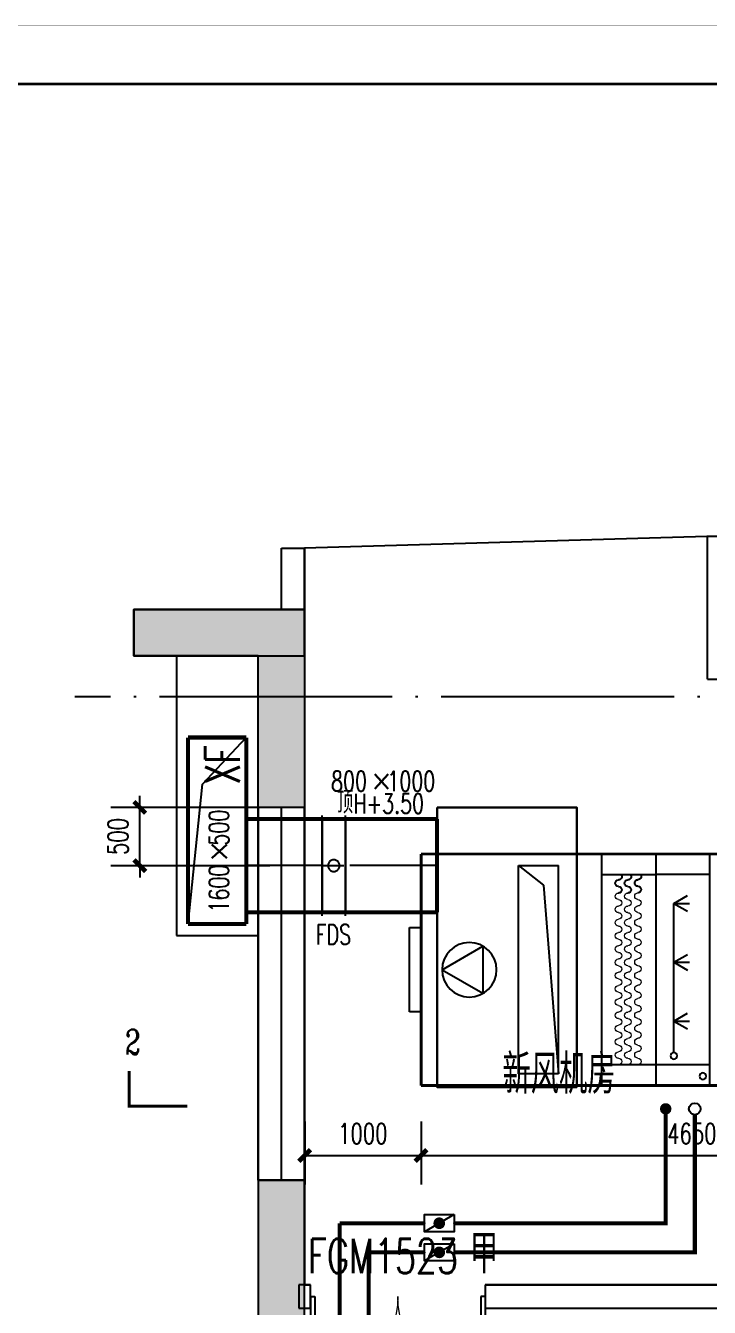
# Model space of a CAD drawing. Extents: x -778003 to -147913, y -2164908 to -814216.
# Drawn here: x -462997 to -457126, y -1284641 to -1273637 of the extents above; entities that cross this region are included whole.
import ezdxf

# ---------------------------------------------------------------- set-up
doc = ezdxf.new("R2010")
doc.units = 0
doc.header["$LTSCALE"] = 1000
doc.header["$MEASUREMENT"] = 0
for name, pattern in [('CENTER2', [1.125, 0.75, -0.125, 0.125, -0.125]), ('DASH', [0.35, 0.25, -0.1]), ('结构柱网$0$DOTE', [2.42, 2, -0.2, 0.02, -0.2])]:
    doc.linetypes.add(name, pattern=pattern)
doc.layers.get('0').update_dxf_attribs({"linetype": 'CONTINUOUS'})
for name, color, linetype in [('00-风量计算', 6, 'CONTINUOUS'), ('02-TEXT_房间', 7, 'CONTINUOUS'), ('A-TECH_结构', 21, 'CONTINUOUS'), ('A_STR-砌块墙', 121, 'CONTINUOUS'), ('ACS_空调机组', 2, 'CONTINUOUS'), ('DOOR_FIRE', 220, 'CONTINUOUS'), ('DOOR_FIRE_TEXT', 7, 'CONTINUOUS'), ('DUCT-新风中心线', 5, 'CENTER2'), ('DUCT-新风标注', 3, 'CONTINUOUS'), ('DUCT-新风法兰', 2, 'CONTINUOUS'), ('DUCT-新风管', 3, 'CONTINUOUS'), ('DUCT-新风管立管', 3, 'CONTINUOUS'), ('DUCT-新风管端线', 2, 'CONTINUOUS'), ('DUCT-新风阀门', 7, 'CONTINUOUS'), ('H-公共文字', 7, 'CONTINUOUS'), ('PIPE-空冷（热）供水', 3, 'CONTINUOUS'), ('PIPE-空冷（热）回水', 2, 'DASH'), ('TH_DIM', 3, 'CONTINUOUS'), ('VALVE-空冷热供水', 7, 'CONTINUOUS'), ('VALVE-空冷热回水', 7, 'CONTINUOUS'), ('VPIPE-空冷热供水', 3, 'CONTINUOUS'), ('VPIPE-空冷热回水', 2, 'CONTINUOUS'), ('结构柱网$0$S-ANNO-DOTE', 230, '结构柱网$0$DOTE'), ('静压箱', 7, 'CONTINUOUS')]:
    doc.layers.add(name, color=color, linetype=linetype)
doc.layers.add('ACS_KT_FM', color=3, linetype='CONTINUOUS', lineweight=15)
doc.styles.add('_TCH_DIM', font='SIMPLEX', dxfattribs={"bigfont": 'GBCBIG'})
doc.styles.add('_TCH_DIM_T3', font='SIMPLEX', dxfattribs={"width": 0.705882, "bigfont": 'GBCBIG'})
doc.styles.add('_TCH_LABEL', font='COMPLEX', dxfattribs={"bigfont": 'GBCBIG'})
doc.styles.add('_TCH_SPACE', font='SIMPLEX', dxfattribs={"bigfont": 'GBCBIG'})
doc.styles.add('_TCH_WINDOW', font='SIMPLEX', dxfattribs={"bigfont": 'GBCBIG'})
doc.dimstyles.new('_TCH_ARCH&&100', dxfattribs={"dimtxt": 297.5, "dimasz": 100, "dimexe": 250, "dimexo": 300, "dimgap": 126.25, "dimtad": 1, "dimdec": 0, "dimzin": 0, "dimdsep": 46, "dimtxsty": '_TCH_DIM_T3', "dimblk": 'ARCHTICK', "dimcen": 0.09, "dimclrt": 7, "dimazin": 2, "dimtfac": 1, "dimtdec": 0, "dimtix": 1, "dimtmove": 2, "dimatfit": 3, "dimfxl": 0, "dimtolj": 1, "dimtzin": 0, "dimarcsym": 0})

# ---------------------------------------------------------------- blocks, each defined once
blk = doc.blocks.new('$DorLib2D$00000002')
for p, q in [((-0.5, 0), (-0.5, 0.4875)), ((-0.475, 0.4875), (-0.5, 0.4875)), ((-0.475, 0), (-0.475, 0.4875)), ((0.475, 0), (0.475, 0.4875)), ((0.475, 0.4875), (0.5, 0.4875)), ((0.5, 0), (0.5, 0.4875)), ((-0.5, 0), (-0.475, 0)), ((0.5, 0), (0.475, 0))]:
    blk.add_line(p, q)
at = {"lineweight": 13}
for centre, start, end in [((-0.4875, 0), 0, 88.53072), ((0.4875, 0), 91.46928, 180)]:
    blk.add_arc(centre, 0.4875, start, end, dxfattribs=at)
blk = doc.blocks.new('A$C23C80AD9')
h = blk.add_hatch(color=16)
h.dxf.hatch_style = 1
h.paths.add_polyline_path([(-8000, -2000), (-7600, -2000), (-7600, 900), (-8000, 900)])
edge = h.paths.add_edge_path()
edge.add_line((-9066, 5800), (-7600, 5800))
edge.add_line((-7600, 5800), (-7600, 4100))
edge.add_line((-7600, 4100), (-8000, 4100))
edge.add_line((-8000, 4100), (-8000, 5400))
edge.add_line((-8000, 5400), (-9066, 5400))
edge.add_line((-9066, 5400), (-9066, 5800))
h = blk.add_hatch(color=16)
h.dxf.hatch_style = 1
h.paths.add_polyline_path([(-8000, 5400), (-7600, 5400), (-7600, 4100), (-8000, 4100)])
h.paths.add_polyline_path([(-7600, 5800), (-9066, 5800), (-9066, 5400), (-7600, 5400)])
h = blk.add_hatch(color=16)
h.dxf.hatch_style = 1
h.paths.add_polyline_path([(-2850, 5400), (-2150, 5400), (-2150, 4700), (-2850, 4700)])
at = {"color": 141}
for points in [[(-6050, 0), (0, 0), (0, 6545), (-7600, 6325), (-7600, 0), (-7550, 0)], [(-9066, 5800), (-7600, 5800), (-7600, 4100), (-8000, 4100), (-8000, 5400), (-9066, 5400), (-9066, 5800)]]:
    blk.add_lwpolyline(points, dxfattribs=at)
for points in [[(-7600, 5800), (-9066, 5800), (-9066, 5400), (-7600, 5400)], [(-8000, 5400), (-7600, 5400), (-7600, 4100), (-8000, 4100)], [(-2850, 5400), (-2150, 5400), (-2150, 4700), (-2850, 4700)], [(-7600, 4100), (-8000, 4100), (-8000, 900), (-7600, 900)], [(-8000, -2000), (-7600, -2000), (-7600, 900), (-8000, 900)]]:
    blk.add_lwpolyline(points, close=True, dxfattribs=at)
at = {"layer": 'A-TECH_结构'}
blk.add_lwpolyline([(-8700, 3000), (-8000, 3000), (-8000, 5400), (-8700, 5400)], close=True, dxfattribs=at)
at = {"layer": 'A-TECH_结构', "linetype": 'DASH'}
blk.add_lwpolyline([(-2250, 500), (-2250, 1900), (-1550, 1900), (-1550, 500)], close=True, dxfattribs=at)
at = {"layer": 'A_STR-砌块墙'}
for p, q in [((-4140, 5200), (-4140, 6429)), ((-4140, 6429), (-3940, 6429)), ((-3940, 5400), (-3940, 6429)), ((-7800, 5800), (-7800, 6325)), ((-7800, 6325), (-7600, 6325)), ((-7600, 5800), (-7600, 6325)), ((-7800, 5800), (-7600, 5800)), ((-3940, 5400), (0, 5400)), ((0, 5400), (0, 5200)), ((-4140, 5200), (0, 5200)), ((-8000, 900), (-8000, 4100)), ((-7700, 4100), (-7900, 4100)), ((-7600, 900), (-7600, 4100)), ((-7700, 900), (-7900, 900)), ((0, 0), (-6050, 0)), ((0, -200), (0, 0)), ((-7550, 0), (-7650, 0)), ((-7650, 0), (-7650, -200)), ((-7550, -200), (-7550, 0)), ((-6050, 0), (-6050, -200)), ((-7650, -200), (-7550, -200)), ((-6050, -200), (0, -200))]:
    blk.add_line(p, q, dxfattribs=at)
at = {"layer": 'A_STR-砌块墙', "color": 46}
blk.add_line((-7800, 900), (-7800, 4100), dxfattribs=at)
at = {"layer": 'DOOR_FIRE', "xscale": -1500, "yscale": 1500, "zscale": 200, "rotation": 180.0000000431111}
blk.add_blockref('$DorLib2D$00000002', (-6800, -100), dxfattribs=at)
at = {"layer": '02-TEXT_房间', "style": '_TCH_SPACE', "width": 0.705882}
blk.add_text('XF', height=297.5, rotation=90, dxfattribs=at).set_placement((-8156, 4294))
at = {"layer": '02-TEXT_房间', "style": '_TCH_SPACE'}
blk.add_text('新风机房', height=337.6, dxfattribs=at).set_placement((-5902, 1641))
at = {"layer": 'DOOR_FIRE_TEXT', "style": '_TCH_WINDOW'}
blk.add_text('甲', height=338, rotation=0, dxfattribs=at).set_placement((-6181, 100))
at = {"layer": 'DOOR_FIRE_TEXT', "style": '_TCH_WINDOW', "width": 0.705882}
blk.add_text('FGM1523', height=297.5, rotation=0, dxfattribs=at).set_placement((-7571, 100))
blk = doc.blocks.new('jrg')
at = {"color": 8}
for centre, radius, start, end in [((-1.87, 0), 0.375, 0, 180), ((-1.12, 0), 0.375, 180, 0), ((-0.37, 0), 0.375, 0, 180), ((0.39, 0.02), 0.393, 182.6822, 357.3178), ((1.16, 0), 0.375, 0, 180), ((1.92, 0.01), 0.38, 180.8965, 359.1035)]:
    blk.add_arc(centre, radius, start, end, dxfattribs=at)
blk = doc.blocks.new('A$C098F6460')
at = {"layer": 'ACS_KT_FM', "color": 8}
for centre, start, end in [((-1862, -418), 90, 270), ((-1862, -362), 270, 90), ((-1775, -419), 90, 270), ((-1775, -363), 270, 90), ((-1695, -419), 90, 270), ((-1695, -363), 270, 90)]:
    blk.add_arc(centre, 28.1, start, end, dxfattribs=at)
at = {"layer": 'ACS_空调机组', "color": 2}
for p, q in [((-4185, 0), (-4185, -1988)), ((-3565, -1988), (-3565, 0)), ((-2945, 0), (-2945, -1988)), ((-2945, 0), (-2945, -1988)), ((-2480, -1988), (-2480, 0)), ((-2015, 0), (-2015, -1988)), ((-1550, 0), (-1550, -1988)), ((-4650, -632), (-4750, -632)), ((-4750, -632), (-4750, -1356)), ((-4650, -1356), (-4650, -632)), ((100, -632), (0, -632)), ((0, -632), (0, -1356)), ((100, -1356), (100, -632)), ((-4750, -1356), (-4650, -1356)), ((0, -1356), (100, -1356))]:
    blk.add_line(p, q, dxfattribs=at)
at = {"layer": 'ACS_空调机组', "color": 8}
for p, q in [((-4591, -1888), (-4591, -100)), ((-4248, -100), (-4591, -100)), ((-4248, -100), (-4462, -268)), ((-4248, -1888), (-4248, -100)), ((-1181, -1888), (-1181, -100)), ((-837, -100), (-1181, -100)), ((-837, -100), (-1052, -268)), ((-837, -1888), (-837, -100)), ((-4058, -148), (-4018, -148)), ((-4058, -653), (-4058, -148)), ((-3675, -260), (-4018, -148)), ((-4018, -653), (-4018, -148)), ((-3393, -262), (-3477, -177)), ((-3033, -177), (-3477, -177)), ((-3477, -177), (-3477, -1811)), ((-3117, -262), (-3033, -177)), ((-3033, -1811), (-3033, -177)), ((-2831, -177), (-2594, -1811)), ((-2831, -177), (-2831, -1811)), ((-2594, -177), (-2831, -177)), ((-2594, -1811), (-2594, -177)), ((-2480, -177), (-2015, -177)), ((-1550, -177), (-2015, -177)), ((-4462, -268), (-4591, -1888)), ((-3675, -541), (-3675, -260)), ((-3117, -262), (-3393, -262)), ((-3393, -262), (-3393, -1726)), ((-3117, -1726), (-3117, -262)), ((-1052, -268), (-1181, -1888)), ((-2171, -424), (-2306, -424)), ((-2171, -424), (-2288, -357)), ((-2171, -424), (-2288, -491)), ((-2171, -1704), (-2171, -424)), ((-4018, -653), (-3675, -541)), ((-4058, -653), (-4018, -653)), ((-4058, -1247), (-4058, -741)), ((-4058, -741), (-4018, -741)), ((-4018, -1247), (-4018, -741)), ((-3675, -853), (-4018, -741)), ((-3675, -1135), (-3675, -853)), ((-2171, -929), (-2288, -862)), ((-180, -994), (-530, -792)), ((-530, -792), (-530, -1196)), ((-2171, -929), (-2306, -929)), ((-2171, -929), (-2288, -996)), ((-180, -994), (-530, -1196)), ((-4018, -1247), (-3675, -1135)), ((-4058, -1247), (-4018, -1247)), ((-4058, -1335), (-4018, -1335)), ((-4058, -1840), (-4058, -1335)), ((-3675, -1447), (-4018, -1335)), ((-4018, -1840), (-4018, -1335)), ((-2171, -1434), (-2288, -1366)), ((-3675, -1728), (-3675, -1447)), ((-2171, -1434), (-2306, -1434)), ((-2171, -1434), (-2288, -1501)), ((-4018, -1840), (-3675, -1728)), ((-3477, -1811), (-3393, -1726)), ((-3393, -1726), (-3117, -1726)), ((-3033, -1811), (-3117, -1726)), ((-4058, -1840), (-4018, -1840)), ((-3477, -1811), (-3033, -1811)), ((-2831, -1811), (-2594, -1811)), ((-2480, -1811), (-2015, -1811)), ((-2015, -1811), (-1550, -1811)), ((-4591, -1888), (-4248, -1888)), ((-1181, -1888), (-837, -1888))]:
    blk.add_line(p, q, dxfattribs=at)
at = {"layer": 'ACS_空调机组', "color": 2, "const_width": 25}
for points in [[(0, 0), (-4650, 0)], [(-4650, 0), (-4650, -1988)], [(0, -1988), (0, 0)], [(-4650, -1988), (0, -1988)]]:
    blk.add_lwpolyline(points, dxfattribs=at)
at = {"layer": 'ACS_空调机组', "color": 8}
for centre, radius in [((-2759, -283), 28.4), ((-414, -994), 234), ((-2660, -1711), 28.4), ((-2171, -1732), 28.4), ((-2885, -1908), 28.4), ((-2420, -1908), 28.4)]:
    blk.add_circle(centre, radius, dxfattribs=at)
for centre, start, end in [((-1862, -193), 146.5752, 270), ((-1775, -194), 143.8408, 270), ((-1695, -194), 143.8408, 270), ((-1862, -305), 90, 270), ((-1862, -249), 270, 90), ((-1775, -307), 90, 270), ((-1775, -250), 270, 90), ((-1695, -307), 90, 270), ((-1695, -250), 270, 90), ((-1862, -305), 253.9066, 270), ((-1775, -307), 253.9066, 270), ((-1695, -307), 253.9066, 270)]:
    blk.add_arc(centre, 28.1, start, end, dxfattribs=at)
at = {"layer": 'ACS_KT_FM', "color": 8, "xscale": 75, "yscale": 75, "zscale": 75, "rotation": 90}
for p in [(-1862, -618), (-1775, -619), (-1695, -619), (-1862, -959), (-1775, -960), (-1695, -960), (-1862, -1300), (-1775, -1301), (-1695, -1301), (-1862, -1641), (-1775, -1642), (-1695, -1642)]:
    blk.add_blockref('jrg', p, dxfattribs=at)
blk = doc.blocks.new('_ArchTick')
at = {"color": 0, "linetype": 'ByBlock', "const_width": 0.4}
blk.add_lwpolyline([(-0.5, -0.5), (0.5, 0.5)], dxfattribs=at)
blk = doc.blocks.new('*D77')
at = {"layer": 'TH_DIM', "color": 0, "lineweight": -2}
for p, q in [((-459602, -1283046), (-459602, -1283587)), ((-454952, -1283046), (-454952, -1283587)), ((-459602, -1283337), (-454952, -1283337))]:
    blk.add_line(p, q, dxfattribs=at)
at = {"layer": 'TH_DIM', "color": 0, "lineweight": -2, "xscale": 100, "yscale": 100, "zscale": 100, "rotation": 180}
blk.add_blockref('_ArchTick', (-459602, -1283337), dxfattribs=at)
at = {"layer": 'TH_DIM', "color": 0, "lineweight": -2, "xscale": 100, "yscale": 100, "zscale": 100}
blk.add_blockref('_ArchTick', (-454952, -1283337), dxfattribs=at)
at = {"layer": 'TH_DIM', "color": 7, "insert": (-457277, -1283149), "char_height": 175, "attachment_point": 5, "style": '_TCH_DIM_T3'}
blk.add_mtext('\\A1;4650', dxfattribs=at)
blk = doc.blocks.new('*D78')
at = {"layer": 'TH_DIM', "color": 0, "lineweight": -2}
for p, q in [((-460601, -1283046), (-460601, -1283587)), ((-459602, -1283046), (-459602, -1283587)), ((-460601, -1283337), (-459602, -1283337))]:
    blk.add_line(p, q, dxfattribs=at)
at = {"layer": 'TH_DIM', "color": 0, "lineweight": -2, "xscale": 100, "yscale": 100, "zscale": 100, "rotation": 180}
blk.add_blockref('_ArchTick', (-460601, -1283337), dxfattribs=at)
at = {"layer": 'TH_DIM', "color": 0, "lineweight": -2, "xscale": 100, "yscale": 100, "zscale": 100}
blk.add_blockref('_ArchTick', (-459602, -1283337), dxfattribs=at)
at = {"layer": 'TH_DIM', "color": 7, "insert": (-460102, -1283149), "char_height": 175, "attachment_point": 5, "style": '_TCH_DIM_T3'}
blk.add_mtext('\\A1;1000', dxfattribs=at)
blk = doc.blocks.new('*D79')
at = {"layer": 'TH_DIM', "color": 0, "lineweight": -2}
for p, q in [((-462017, -1280349), (-462017, -1280249)), ((-460901, -1280349), (-462267, -1280349)), ((-462017, -1280849), (-462017, -1280349)), ((-460901, -1280849), (-462267, -1280849)), ((-462017, -1280849), (-462017, -1280949))]:
    blk.add_line(p, q, dxfattribs=at)
at = {"layer": 'TH_DIM', "color": 0, "lineweight": -2, "xscale": 100, "yscale": 100, "zscale": 100}
for p, rotation in [((-462017, -1280349), 270), ((-462017, -1280849), 90)]:
    blk.add_blockref('_ArchTick', p, dxfattribs=dict(at, rotation=rotation))
at = {"layer": 'TH_DIM', "color": 7, "insert": (-462204, -1280599), "char_height": 175, "attachment_point": 5, "rotation": 90, "style": '_TCH_DIM_T3'}
blk.add_mtext('\\A1;500', dxfattribs=at)
blk = doc.blocks.new('A1')
for points, const_width in [([(-584266, -1025182), (-500166, -1025182), (-500166, -965782), (-584266, -965782)], 5), ([(-507666, -966782), (-581766, -966782), (-581766, -1024182), (-507666, -1024182)], 50)]:
    blk.add_lwpolyline(points, close=True, dxfattribs=dict(const_width=const_width))
blk = doc.blocks.new('$VALVE$00000898')
blk.add_lwpolyline([(128, 74), (-128, -74), (-128, 74)], close=True)
blk.add_lwpolyline([(128, 74), (128, -74), (-128, -74)])
at = {"const_width": 50}
blk.add_lwpolyline([(0, 25, -1), (0, -25, -1)], format="xyb", close=True, dxfattribs=at)
for p in [(-128, 0), (128, 0)]:
    blk.add_point(p)

msp = doc.modelspace()

# ---------------------------------------------------------------- hatches: boundary and pattern name
at = {"layer": 'PIPE-空冷（热）供水', "linetype": 'Continuous'}
for points in [[(-457251.5, -1284168.5), (-457251.5, -1284186), (-457234, -1284186)], [(-457251.5, -1284168.5), (-457234, -1284168.5), (-457234, -1284186)]]:
    msp.add_hatch(color=256, dxfattribs=at).paths.add_polyline_path(points)
at = {"layer": 'PIPE-空冷（热）回水', "linetype": 'DASH'}
for points in [[(-457501.5, -1283918.5), (-457501.5, -1283936), (-457484, -1283936)], [(-457501.5, -1283918.5), (-457484, -1283918.5), (-457484, -1283936)]]:
    msp.add_hatch(color=256, dxfattribs=at).paths.add_polyline_path(points)
at = {"layer": 'VPIPE-空冷热回水', "linetype": 'Continuous'}
msp.add_hatch(color=256, dxfattribs=at).paths.add_polyline_path([(-457451.5, -1282936.5), (-457456.4, -1282914.9), (-457470.3, -1282897.5), (-457490.3, -1282887.8), (-457512.6, -1282887.8), (-457532.6, -1282897.5), (-457546.5, -1282914.9), (-457551.5, -1282936.5), (-457546.5, -1282958.2), (-457532.6, -1282975.6), (-457512.6, -1282985.3), (-457490.3, -1282985.3), (-457470.3, -1282975.6), (-457456.4, -1282958.2)])

# ---------------------------------------------------------------- linework, layer by layer
msp.add_lwpolyline([(-482875.2, -1274138.1), (-442575.2, -1274138.1), (-442575.2, -1302838.1), (-482875.2, -1302838.1)], close=True)
at = {"layer": 'DUCT-新风中心线'}
for p, q in [((-460451.6, -1280848.5), (-461102.7, -1280848.5)), ((-459464.7, -1280848.5), (-460251.2, -1280848.5))]:
    msp.add_line(p, q, dxfattribs=at)
at = {"layer": 'DUCT-新风法兰'}
for p, q in [((-460451.5, -1281278.5), (-460451.5, -1280418.5)), ((-460251.3, -1281278.5), (-460251.3, -1280418.5))]:
    msp.add_line(p, q, dxfattribs=at)
at = {"layer": 'DUCT-新风管', "const_width": 35}
for points in [[(-460451.6, -1280448.5), (-461102.7, -1280448.5)], [(-461102.7, -1280448.5), (-461102.7, -1281248.5)], [(-460451.4, -1280448.5), (-460251.4, -1280448.5)], [(-459464.7, -1280448.5), (-460251.2, -1280448.5)], [(-459464.7, -1281248.5), (-459464.7, -1280448.5)], [(-461102.7, -1281248.5), (-460451.6, -1281248.5)], [(-460251.4, -1281248.5), (-460451.4, -1281248.5)], [(-460251.2, -1281248.5), (-459464.7, -1281248.5)]]:
    msp.add_lwpolyline(points, dxfattribs=at)
at = {"layer": 'DUCT-新风管立管', "const_width": 35}
for points in [[(-461102.7, -1279748.6), (-461602.7, -1279748.6)], [(-461602.7, -1279748.6), (-461602.7, -1281348.6)], [(-461102.7, -1281348.6), (-461102.7, -1279748.6)], [(-461602.7, -1281348.6), (-461102.7, -1281348.6)]]:
    msp.add_lwpolyline(points, dxfattribs=at)
at = {"layer": 'DUCT-新风管端线'}
for p, q in [((-461477.7, -1280148.6), (-461102.7, -1279748.6)), ((-461602.7, -1281348.6), (-461477.7, -1280148.6)), ((-460451.6, -1281248.5), (-460451.6, -1280448.5)), ((-460451.4, -1280448.5), (-460451.4, -1281248.5)), ((-460251.4, -1280448.5), (-460251.4, -1281248.5)), ((-460251.2, -1280448.5), (-460251.2, -1281248.5))]:
    msp.add_line(p, q, dxfattribs=at)
at = {"layer": 'DUCT-新风阀门'}
for p, q in [((-460438.9, -1280848.5), (-460263.9, -1280848.5)), ((-460401, -1280842.3), (-460401.4, -1280848.5)), ((-460401.4, -1280848.5), (-460401, -1280854.8)), ((-460399.8, -1280836.1), (-460401, -1280842.3)), ((-460397.9, -1280830.1), (-460399.8, -1280836.1)), ((-460395.2, -1280824.5), (-460397.9, -1280830.1)), ((-460391.8, -1280819.2), (-460395.2, -1280824.5)), ((-460387.8, -1280814.3), (-460391.8, -1280819.2)), ((-460383.3, -1280810), (-460387.8, -1280814.3)), ((-460378.2, -1280806.3), (-460383.3, -1280810)), ((-460372.7, -1280803.3), (-460378.2, -1280806.3)), ((-460366.8, -1280801), (-460372.7, -1280803.3)), ((-460360.8, -1280799.4), (-460366.8, -1280801)), ((-460354.5, -1280798.6), (-460360.8, -1280799.4)), ((-460348.3, -1280798.6), (-460354.5, -1280798.6)), ((-460342, -1280799.4), (-460348.3, -1280798.6)), ((-460335.9, -1280801), (-460342, -1280799.4)), ((-460330.1, -1280803.3), (-460335.9, -1280801)), ((-460324.6, -1280806.3), (-460330.1, -1280803.3)), ((-460319.5, -1280810), (-460324.6, -1280806.3)), ((-460314.9, -1280814.3), (-460319.5, -1280810)), ((-460310.9, -1280819.2), (-460314.9, -1280814.3)), ((-460307.6, -1280824.5), (-460310.9, -1280819.2)), ((-460304.9, -1280830.1), (-460307.6, -1280824.5)), ((-460303, -1280836.1), (-460304.9, -1280830.1)), ((-460301.8, -1280842.3), (-460303, -1280836.1)), ((-460301.4, -1280848.5), (-460301.8, -1280842.3)), ((-460301.8, -1280854.8), (-460301.4, -1280848.5)), ((-460401, -1280854.8), (-460399.8, -1280861)), ((-460399.8, -1280861), (-460397.9, -1280867)), ((-460397.9, -1280867), (-460395.2, -1280872.6)), ((-460395.2, -1280872.6), (-460391.8, -1280877.9)), ((-460391.8, -1280877.9), (-460387.8, -1280882.8)), ((-460387.8, -1280882.8), (-460383.3, -1280887.1)), ((-460383.3, -1280887.1), (-460378.2, -1280890.8)), ((-460378.2, -1280890.8), (-460372.7, -1280893.8)), ((-460372.7, -1280893.8), (-460366.8, -1280896.1)), ((-460366.8, -1280896.1), (-460360.8, -1280897.7)), ((-460360.8, -1280897.7), (-460354.5, -1280898.5)), ((-460354.5, -1280898.5), (-460348.3, -1280898.5)), ((-460348.3, -1280898.5), (-460342, -1280897.7)), ((-460342, -1280897.7), (-460335.9, -1280896.1)), ((-460335.9, -1280896.1), (-460330.1, -1280893.8)), ((-460330.1, -1280893.8), (-460324.6, -1280890.8)), ((-460324.6, -1280890.8), (-460319.5, -1280887.1)), ((-460319.5, -1280887.1), (-460314.9, -1280882.8)), ((-460314.9, -1280882.8), (-460310.9, -1280877.9)), ((-460310.9, -1280877.9), (-460307.6, -1280872.6)), ((-460307.6, -1280872.6), (-460304.9, -1280867)), ((-460304.9, -1280867), (-460303, -1280861)), ((-460303, -1280861), (-460301.8, -1280854.8))]:
    msp.add_line(p, q, dxfattribs=at)
at = {"layer": 'H-公共文字', "const_width": 25}
msp.add_lwpolyline([(-462109, -1282612.5), (-462109, -1282912.5), (-461609, -1282912.5)], dxfattribs=at)
at = {"layer": 'PIPE-空冷（热）供水', "linetype": 'Continuous', "const_width": 35}
for points in [[(-457251.5, -1282986.5), (-457251.5, -1284168.5)], [(-460051.4, -1284168.5), (-460051.4, -1285711.4)], [(-460051.4, -1284168.5), (-459573.6, -1284168.5)], [(-459317.7, -1284168.5), (-457251.5, -1284168.5)]]:
    msp.add_lwpolyline(points, dxfattribs=at)
at = {"layer": 'PIPE-空冷（热）回水', "linetype": 'DASH', "const_width": 35}
for points in [[(-457501.5, -1282936.5), (-457501.5, -1283918.5)], [(-460301.4, -1283918.5), (-460301.4, -1285711.4)], [(-460301.4, -1283918.5), (-459573.6, -1283918.5)], [(-459317.7, -1283918.5), (-457501.5, -1283918.5)]]:
    msp.add_lwpolyline(points, dxfattribs=at)
at = {"layer": 'VPIPE-空冷热供水', "linetype": 'Continuous'}
msp.add_circle((-457251.5, -1282936.5), 50, dxfattribs=at)
msp.add_circle((-457251.5, -1282936.5), 50, dxfattribs=at)
at = {"layer": '结构柱网$0$S-ANNO-DOTE'}
msp.add_line((-452589, -1279398.5), (-462574.5, -1279398.5), dxfattribs=at)
at = {"layer": '静压箱', "lineweight": 30}
msp.add_lwpolyline([(-459464.7, -1280348.5), (-458264.5, -1280348.5), (-458264.5, -1282748.9), (-459464.7, -1282748.9)], close=True, dxfattribs=at)

# ---------------------------------------------------------------- block references
at = {"xscale": 0.5, "yscale": 0.5, "zscale": 0.5}
msp.add_blockref('A1', (-191992, -790747.2), dxfattribs=at)
at = {"layer": '00-风量计算'}
msp.add_blockref('A$C23C80AD9', (-453001.4, -1284448.5), dxfattribs=at)
at = {"layer": '00-风量计算', "xscale": -1}
msp.add_blockref('A$C098F6460', (-459601.7, -1280748.5), dxfattribs=at)
at = {"layer": 'VALVE-空冷热供水', "rotation": 5.124568788749764e-07}
msp.add_blockref('$VALVE$00000898', (-459445.6, -1284168.5), dxfattribs=at)
at = {"layer": 'VALVE-空冷热回水', "rotation": 3.639879607882247e-06}
msp.add_blockref('$VALVE$00000898', (-459445.6, -1283918.5), dxfattribs=at)

# ---------------------------------------------------------------- texts
at = {"layer": 'DUCT-新风标注', "style": '_TCH_DIM', "width": 0.705882}
for s, rotation, p in [('800', 0, (-460374.9, -1280208.7, 4000)), ('1000', 0, (-459891.6, -1280208.7, 4000)), ('H+3.50', 0.00001, (-460183.1, -1280400.7, 4000)), ('500', 90, (-461252.7, -1280676.4, 2475)), ('1600', 90, (-461252.7, -1281251.1, 2475))]:
    msp.add_text(s, height=170, rotation=rotation, dxfattribs=at).set_placement(p)
at = {"layer": 'DUCT-新风标注', "style": '_TCH_DIM'}
for s, rotation, p in [('×', 0, (-460032, -1280208.7, 4000)), ('顶', 0.00001, (-460323.5, -1280400.7, 4000)), ('×', 90, (-461252.7, -1280816.8, 2475))]:
    msp.add_text(s, height=192.9, rotation=rotation, dxfattribs=at).set_placement(p)
at = {"layer": 'DUCT-新风标注', "style": '_TCH_DIM', "width": 0.705882}
msp.add_text('FDS', height=170, dxfattribs=at).set_placement((-460506.6, -1281524.8))
at = {"layer": 'H-公共文字', "color": 7, "style": '_TCH_LABEL', "width": 0.705882}
msp.add_text('2', height=212.5, dxfattribs=at).set_placement((-462141.2, -1282468.8))

# ---------------------------------------------------------------- dimensions: what is measured, and where the dimension line sits
at = {"layer": 'TH_DIM'}
for p1, p2, distance, text, picture, middle in [((-460601.4, -1280848.5), (-460601.4, -1280348.6), 1415.2, '500', '*D79', (-462204.1, -1280598.5)), ((-460601.4, -1282746.3), (-459601.7, -1282746.3), -590.5, '1000', '*D78', (-460101.5, -1283149.3)), ((-459601.7, -1282746.3), (-454951.7, -1282746.3), -590.5, '4650', '*D77', (-457276.7, -1283149.3))]:
    dim = msp.add_aligned_dim(p1=p1, p2=p2, distance=distance, text=text, dimstyle='_TCH_ARCH&&100', override={"dimtxt": 175, "dimgap": 100}, dxfattribs=at)
    dim.commit()
    dim.dimension.update_dxf_attribs({"geometry": picture, "text_midpoint": middle})

doc.saveas('drawing.dxf')
